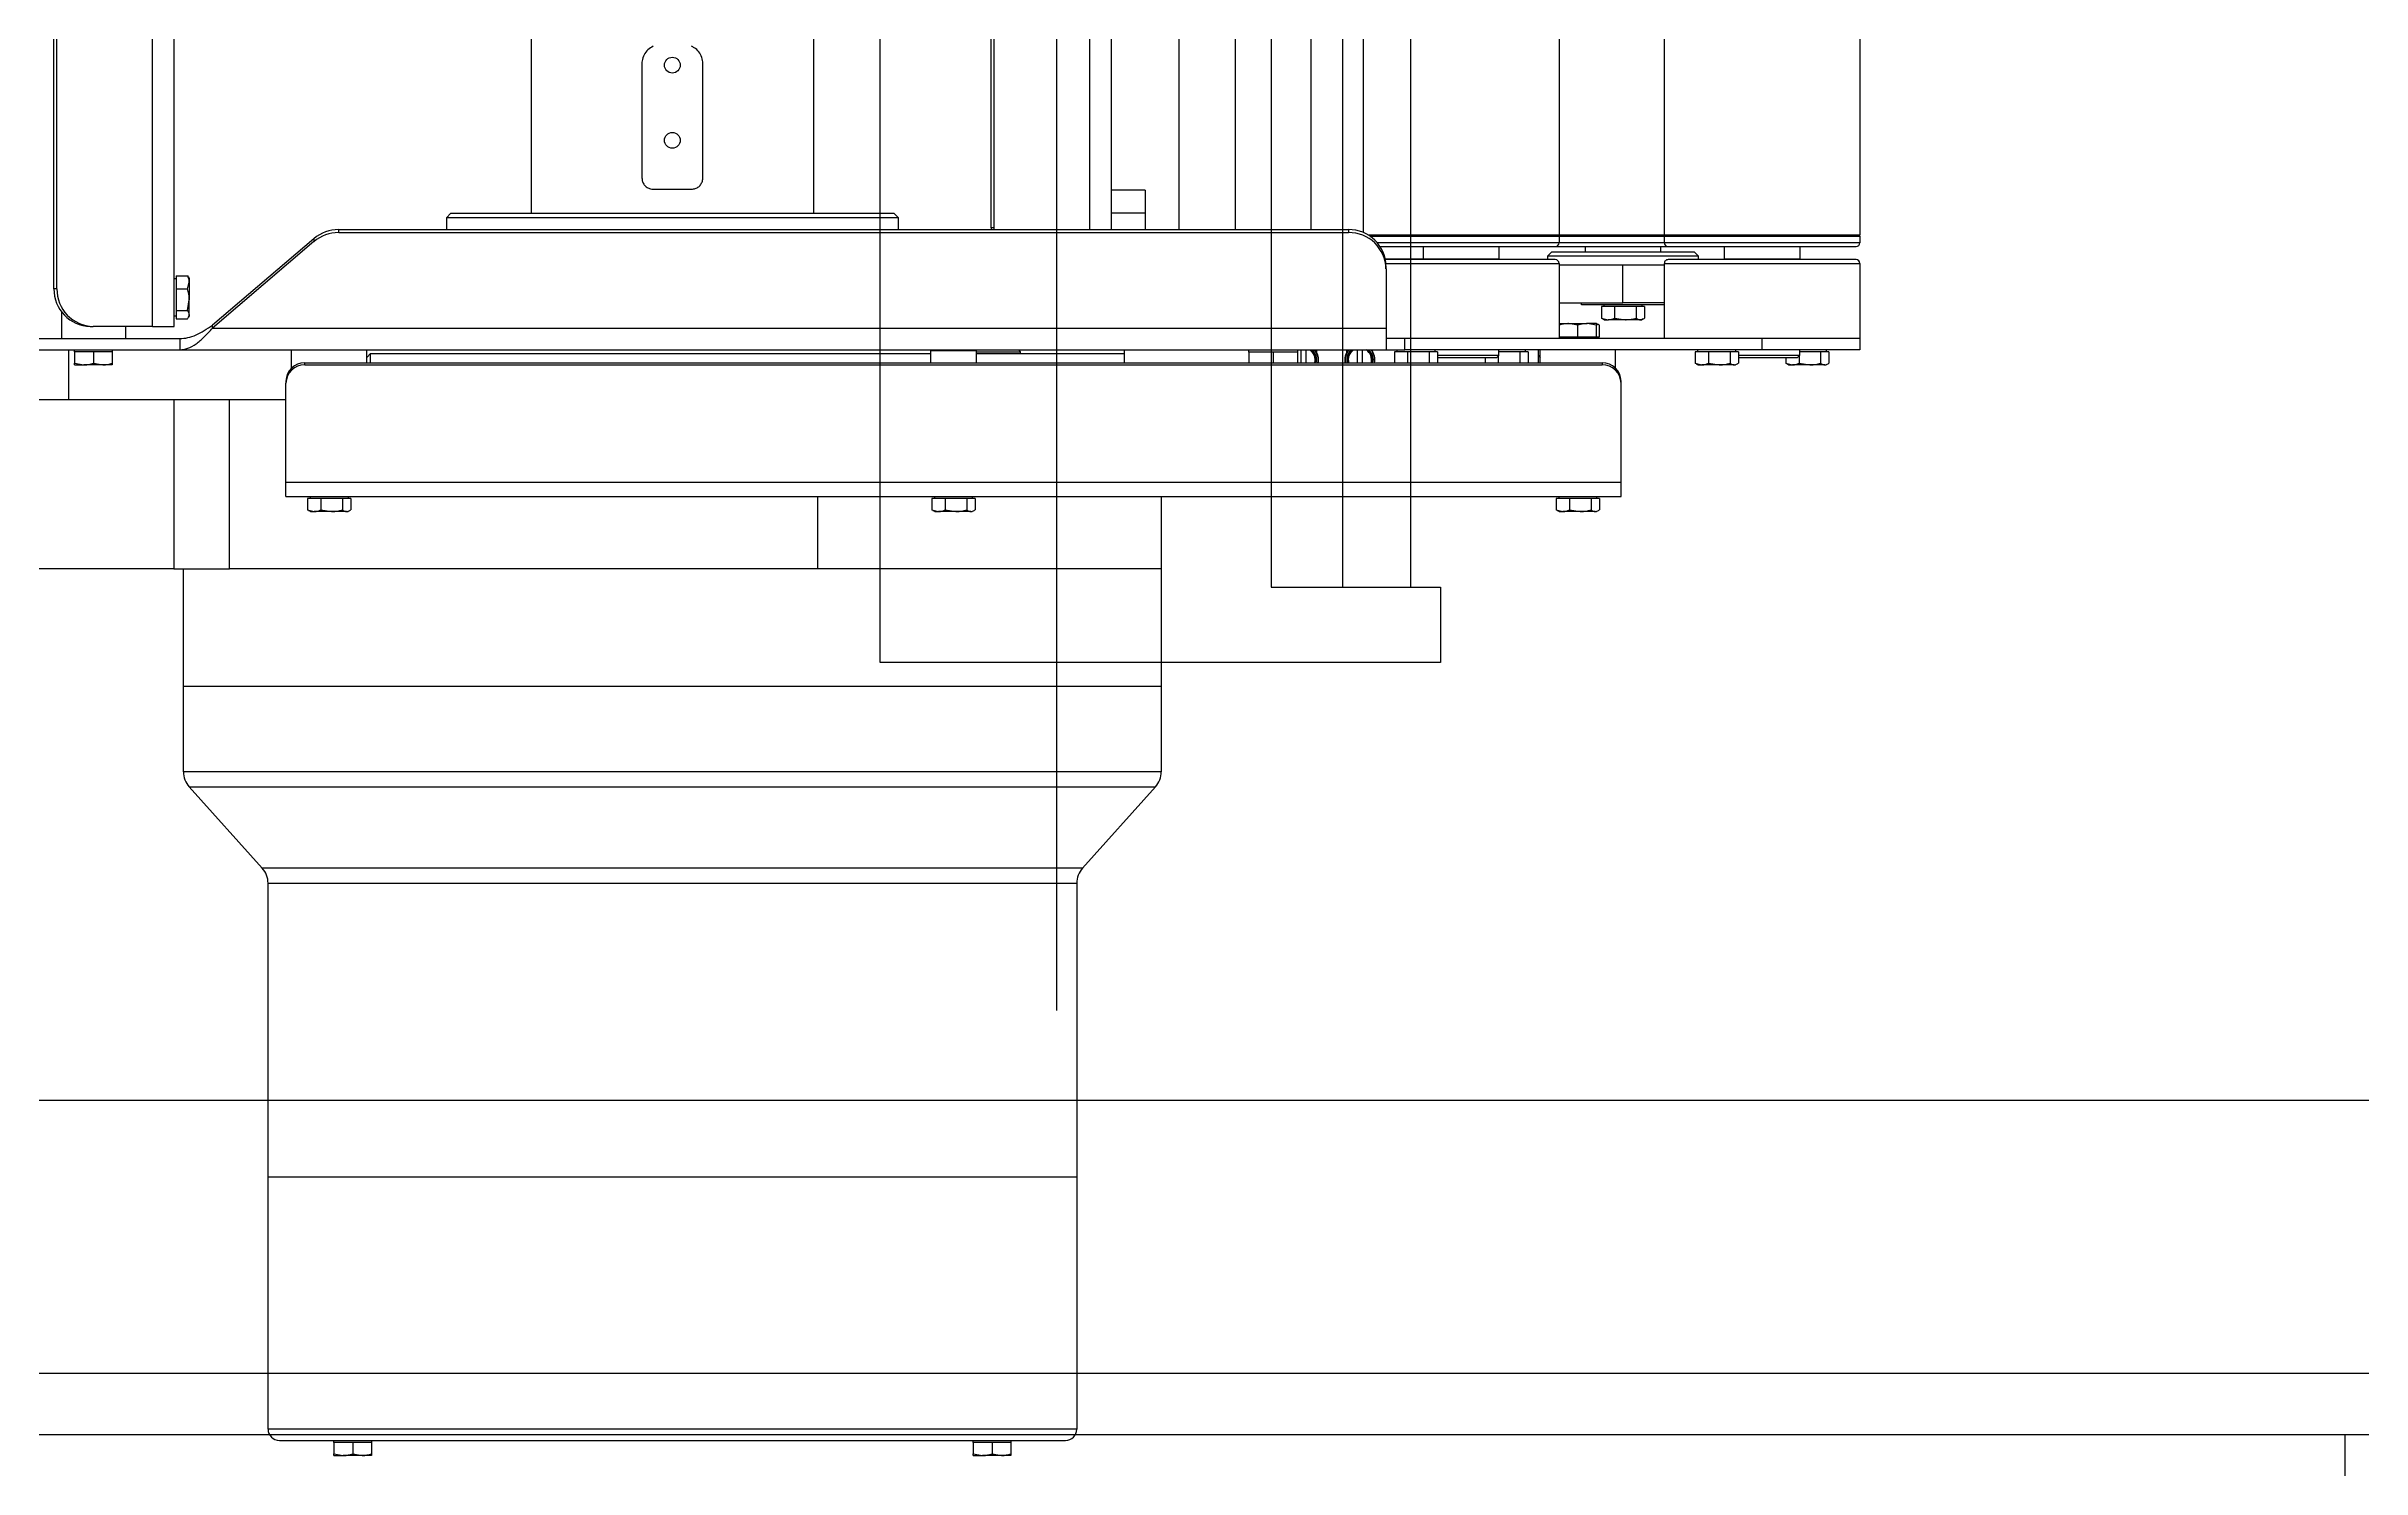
# Model space of a CAD drawing. Header units: inches. Extents: x -955375 to 106222, y -96450 to 64845.
# Drawn here: x 16684 to 17300, y 26642 to 27020 of the extents above; entities that cross this region are included whole.
import ezdxf

# ---------------------------------------------------------------- set-up
doc = ezdxf.new("R2010")
doc.units = ezdxf.units.IN
doc.header["$MEASUREMENT"] = 0
doc.linetypes.add('CONTINUA', pattern=[0])
doc.layers.add('ACHUTECH', color=24, linetype='Continuous', lineweight=18)
doc.layers.add('DIBUJO', color=2, linetype='Continuous')
doc.layers.add('P-EQUIPO NUEVO', color=134, linetype='Continuous')
doc.styles.get("Standard").update_dxf_attribs({"font": 'isocp2.shx'})
doc.dimstyles.new('SUPERPEQUEÑA', dxfattribs={"dimtxt": 0.1, "dimasz": 0.05, "dimexe": 0.1, "dimexo": 0.15, "dimgap": 0.05, "dimtad": 1, "dimzin": 0, "dimdsep": 46, "dimtxsty": 'Standard', "dimblk1": 'CRUZZ', "dimblk2": 'CRUZZ', "dimsah": 1, "dimcen": 0.03, "dimse1": 1, "dimse2": 1, "dimclrd": 109, "dimclre": 4, "dimclrt": 173, "dimadec": 0, "dimazin": 0, "dimtfac": 1, "dimtix": 1, "dimtmove": 1, "dimatfit": 3, "dimldrblk": 'CRUZZ', "dimfxl": 1, "dimtolj": 1, "dimtzin": 0, "dimlwd": -1, "dimarcsym": 0})

# ---------------------------------------------------------------- blocks, each defined once
blk = doc.blocks.new('CRUZ')
at = {"layer": 'DIBUJO', "color": 7, "lineweight": -3}
for p, q in [((-0.2, 0), (0.2, 0)), ((0, 0.2), (0, -0.2))]:
    blk.add_line(p, q, dxfattribs=at)
at = {"layer": 'DIBUJO', "color": 7, "lineweight": -3, "const_width": 0.05}
blk.add_lwpolyline([(0, 0, 1), (0, 0, 1)], format="xyb", close=True, dxfattribs=at)
blk = doc.blocks.new('CRUZZ')
at = {"layer": 'DIBUJO', "color": 3, "xscale": 10, "yscale": 10, "zscale": 10}
blk.add_blockref('CRUZ', (0, 0), dxfattribs=at)
blk = doc.blocks.new('*D185')
at = {"layer": 'ACHUTECH', "color": 7, "ltscale": 500, "transparency": 16777216}
blk.add_line((5118.65, 54499.15), (5118.65, 25409.93), dxfattribs=at)
at = {"layer": 'Defpoints', "color": 0, "linetype": 'CONTINUA', "ltscale": 500, "transparency": 16777216}
for p in [(26169.23, 54499.2), (5118.65, 25409.88), (6592.24, 25409.88)]:
    blk.add_point(p, dxfattribs=at)
at = {"layer": 'ACHUTECH', "color": 7, "linetype": 'CONTINUA', "ltscale": 500, "transparency": 16777216, "xscale": 0.05, "yscale": 0.05, "zscale": 0.05}
for p, rotation in [((5118.65, 54499.2), 90), ((5118.65, 25409.88), 270)]:
    blk.add_blockref('CRUZZ', p, dxfattribs=dict(at, rotation=rotation))
at = {"layer": 'ACHUTECH', "color": 7, "linetype": 'CONTINUA', "lineweight": 13, "ltscale": 500, "transparency": 16777216, "insert": (5118.56, 39954.54), "char_height": 0.15, "attachment_point": 5, "rotation": 90}
blk.add_mtext('\\A1;29089.32', dxfattribs=at)
blk = doc.blocks.new('*D201')
at = {"layer": 'ACHUTECH', "color": 7, "ltscale": 500, "transparency": 16777216}
blk.add_line((4340.12, 59153.03), (4340.12, 15437.33), dxfattribs=at)
at = {"layer": 'Defpoints', "color": 0, "linetype": 'CONTINUA', "ltscale": 500, "transparency": 16777216}
for p in [(21639.15, 59153.08), (4340.12, 15437.28), (6285.39, 15437.28)]:
    blk.add_point(p, dxfattribs=at)
at = {"layer": 'ACHUTECH', "color": 7, "linetype": 'CONTINUA', "ltscale": 500, "transparency": 16777216, "xscale": 0.05, "yscale": 0.05, "zscale": 0.05}
for p, rotation in [((4340.12, 59153.08), 90), ((4340.12, 15437.28), 270)]:
    blk.add_blockref('CRUZZ', p, dxfattribs=dict(at, rotation=rotation))
at = {"layer": 'ACHUTECH', "color": 7, "linetype": 'CONTINUA', "lineweight": 13, "ltscale": 500, "transparency": 16777216, "insert": (4340.02, 37295.18), "char_height": 0.15, "attachment_point": 5, "rotation": 90}
blk.add_mtext('\\A1;43715.81', dxfattribs=at)
blk = doc.blocks.new('termoformadora 2')
for p, q in [((131979.67, -8623.36), (131979.67, -8313.36)), ((132334.39, -8617.86), (132336.89, -8617.86)), ((132334.39, -8621.36), (132334.39, -8618.31)), ((132336.89, -8617.86), (132341.89, -8617.86)), ((132339.39, -8618.31), (132336.89, -8617.86)), ((132339.39, -8621.36), (132339.39, -8618.31)), ((132344.39, -8618.31), (132341.89, -8617.86)), ((132344.39, -8617.86), (132341.89, -8617.86)), ((132344.39, -8621.36), (132344.39, -8618.31)), ((132504.39, -8617.86), (132506.89, -8617.86)), ((132504.39, -8621.36), (132504.39, -8618.31)), ((132506.89, -8617.86), (132511.89, -8617.86)), ((132509.39, -8618.31), (132506.89, -8617.86)), ((132509.39, -8621.36), (132509.39, -8618.31)), ((132514.39, -8618.31), (132511.89, -8617.86)), ((132514.39, -8617.86), (132511.89, -8617.86)), ((132514.39, -8621.36), (132514.39, -8618.31)), ((130227.17, -8623.36), (132727.17, -8623.36)), ((132316.89, -8691.86), (132316.89, -8624.86)), ((132316.89, -8624.86), (132531.89, -8624.86)), ((132528.89, -8621.86), (132319.89, -8621.86)), ((132334.39, -8621.86), (132334.39, -8621.36)), ((132334.39, -8621.36), (132336.89, -8621.36)), ((132336.89, -8621.36), (132339.39, -8621.36)), ((132339.39, -8621.36), (132341.89, -8621.36)), ((132341.89, -8621.36), (132344.39, -8621.36)), ((132344.39, -8621.36), (132344.39, -8621.86)), ((132504.39, -8621.86), (132504.39, -8621.36)), ((132504.39, -8621.36), (132506.89, -8621.36)), ((132506.89, -8621.36), (132509.39, -8621.36)), ((132509.39, -8621.36), (132511.89, -8621.36)), ((132511.89, -8621.36), (132514.39, -8621.36)), ((132514.39, -8621.36), (132514.39, -8621.86)), ((132531.89, -8624.86), (132531.89, -8691.86)), ((130227.17, -8639.64), (132727.17, -8639.64)), ((132316.89, -8770.06), (132316.89, -8691.86)), ((132316.89, -8691.86), (132531.89, -8691.86)), ((132531.89, -8691.86), (132531.89, -8770.06)), ((132727.17, -8712.36), (130227.17, -8712.36)), ((132322.17, -8736.22), (132322.17, -9768.45)), ((132531.89, -8770.06), (132316.89, -8770.06)), ((132295.93, -8795.65), (132315.35, -8774.08)), ((132315.35, -8774.08), (132533.43, -8774.08)), ((132533.43, -8774.08), (132552.85, -8795.65)), ((132552.85, -8795.65), (132295.93, -8795.65)), ((132294.39, -8822.36), (132294.39, -8799.67)), ((132294.39, -8799.67), (132554.39, -8799.67)), ((132554.39, -8799.67), (132554.39, -8822.36)), ((132294.39, -8853.61), (132294.39, -8822.36)), ((132294.39, -8822.36), (132554.39, -8822.36)), ((132554.39, -8822.36), (132554.39, -8853.61)), ((132220.17, -8848.77), (132220.17, -8828.77)), ((132220.17, -8828.77), (132265.17, -8828.77)), ((132265.17, -8828.77), (132369.17, -8828.77)), ((132369.17, -8828.77), (132369.17, -9667.16)), ((132265.17, -8848.77), (132220.17, -8848.77)), ((132228.17, -9647.16), (132228.17, -8848.77)), ((132246.17, -9647.16), (132246.17, -8848.77)), ((132265.17, -9647.16), (132265.17, -8848.77)), ((132294.39, -8872.86), (132294.39, -8853.61)), ((132294.39, -8853.61), (132385.8, -8853.61)), ((132385.8, -8853.61), (132542.14, -8853.61)), ((132385.8, -8872.86), (132385.8, -8853.61)), ((132556.99, -8853.61), (132542.14, -8853.61)), ((132542.14, -8853.61), (132542.14, -8898.61)), ((132556.99, -8853.61), (132609.18, -8853.61)), ((132556.99, -8898.61), (132556.99, -8853.61)), ((132177.92, -8872.36), (132177.92, -8869.31)), ((132178.23, -8869.1), (132178.64, -8868.86)), ((132179.02, -8868.86), (132178.64, -8868.86)), ((132179.02, -8868.86), (132182.99, -8868.86)), ((132180.13, -8872.36), (132180.13, -8869.31)), ((132185.85, -8869.31), (132182.99, -8868.86)), ((132182.99, -8868.86), (132187.61, -8868.86)), ((132185.85, -8872.36), (132185.85, -8869.31)), ((132189.37, -8869.31), (132187.61, -8868.86)), ((132188.64, -8868.86), (132187.61, -8868.86)), ((132188.64, -8868.86), (132189.06, -8869.1)), ((132189.04, -8869.15), (132189.37, -8869.31)), ((132189.37, -8872.36), (132189.37, -8869.31)), ((132343.92, -8872.36), (132343.92, -8869.31)), ((132344.23, -8869.1), (132344.64, -8868.86)), ((132345.02, -8868.86), (132344.64, -8868.86)), ((132345.02, -8868.86), (132348.99, -8868.86)), ((132346.13, -8872.36), (132346.13, -8869.31)), ((132351.85, -8869.31), (132348.99, -8868.86)), ((132348.99, -8868.86), (132353.61, -8868.86)), ((132351.85, -8872.36), (132351.85, -8869.31)), ((132355.37, -8869.31), (132353.61, -8868.86)), ((132354.64, -8868.86), (132353.61, -8868.86)), ((132354.64, -8868.86), (132355.06, -8869.1)), ((132355.04, -8869.15), (132355.37, -8869.31)), ((132355.37, -8872.36), (132355.37, -8869.31)), ((132509.92, -8872.36), (132509.92, -8869.31)), ((132510.23, -8869.1), (132510.64, -8868.86)), ((132511.02, -8868.86), (132510.64, -8868.86)), ((132511.02, -8868.86), (132514.99, -8868.86)), ((132512.13, -8872.36), (132512.13, -8869.31)), ((132517.85, -8869.31), (132514.99, -8868.86)), ((132514.99, -8868.86), (132519.61, -8868.86)), ((132517.85, -8872.36), (132517.85, -8869.31)), ((132521.37, -8869.31), (132519.61, -8868.86)), ((132520.64, -8868.86), (132519.61, -8868.86)), ((132520.64, -8868.86), (132521.06, -8869.1)), ((132521.04, -8869.15), (132521.37, -8869.31)), ((132521.37, -8872.36), (132521.37, -8869.31)), ((132527.14, -8872.86), (132172.14, -8872.86)), ((132172.14, -8872.86), (132172.14, -8876.72)), ((132172.14, -8876.72), (132172.14, -8903.04)), ((132527.14, -8876.72), (132172.14, -8876.72)), ((132177.92, -8872.36), (132179.02, -8872.36)), ((132178.64, -8872.86), (132178.64, -8872.36)), ((132179.02, -8872.36), (132180.13, -8872.36)), ((132180.13, -8872.36), (132182.99, -8872.36)), ((132182.99, -8872.36), (132185.85, -8872.36)), ((132185.85, -8872.36), (132187.61, -8872.36)), ((132187.61, -8872.36), (132189.37, -8872.36)), ((132188.64, -8872.36), (132188.64, -8872.86)), ((132343.92, -8872.36), (132345.02, -8872.36)), ((132344.64, -8872.86), (132344.64, -8872.36)), ((132345.02, -8872.36), (132346.13, -8872.36)), ((132346.13, -8872.36), (132348.99, -8872.36)), ((132348.99, -8872.36), (132351.85, -8872.36)), ((132351.85, -8872.36), (132353.61, -8872.36)), ((132353.61, -8872.36), (132355.37, -8872.36)), ((132354.64, -8872.36), (132354.64, -8872.86)), ((132509.92, -8872.36), (132511.02, -8872.36)), ((132510.64, -8872.86), (132510.64, -8872.36)), ((132511.02, -8872.36), (132512.13, -8872.36)), ((132512.13, -8872.36), (132514.99, -8872.36)), ((132514.99, -8872.36), (132517.85, -8872.36)), ((132517.85, -8872.36), (132519.61, -8872.36)), ((132519.61, -8872.36), (132521.37, -8872.36)), ((132520.64, -8872.36), (132520.64, -8872.86)), ((132527.14, -8872.86), (132527.14, -8876.72)), ((132527.14, -8876.72), (132527.14, -8903.04)), ((132527.14, -8898.61), (132542.14, -8898.61)), ((132542.14, -8898.61), (132556.99, -8898.61)), ((132556.99, -8898.61), (132592.89, -8898.61)), ((132584.93, -8911.86), (132584.93, -8898.61)), ((132117.18, -8908.1), (132117.6, -8907.86)), ((132117.98, -8907.86), (132117.6, -8907.86)), ((132117.98, -8907.86), (132121.95, -8907.86)), ((132124.81, -8908.31), (132121.95, -8907.86)), ((132121.95, -8907.86), (132126.57, -8907.86)), ((132128.32, -8908.31), (132126.57, -8907.86)), ((132127.6, -8907.86), (132126.57, -8907.86)), ((132127.6, -8907.86), (132128.01, -8908.1)), ((132127.99, -8908.15), (132128.32, -8908.31)), ((132141.28, -8908.1), (132141.69, -8907.86)), ((132142.07, -8907.86), (132141.69, -8907.86)), ((132142.07, -8907.86), (132146.04, -8907.86)), ((132148.9, -8908.31), (132146.04, -8907.86)), ((132146.04, -8907.86), (132150.66, -8907.86)), ((132152.41, -8908.31), (132150.66, -8907.86)), ((132151.69, -8907.86), (132150.66, -8907.86)), ((132151.69, -8907.86), (132152.1, -8908.1)), ((132152.08, -8908.15), (132152.41, -8908.31)), ((132172.14, -8903.04), (132172.14, -8903.55)), ((132173.64, -8907), (132173.64, -8911.86)), ((132522.14, -8907.86), (132177.14, -8907.86)), ((132177.14, -8908.38), (132177.14, -8907.86)), ((132522.14, -8907.86), (132522.14, -8908.38)), ((132525.64, -8907), (132525.64, -8911.86)), ((132527.14, -8903.55), (132527.14, -8903.04)), ((132573.34, -8907.86), (132575.84, -8907.86)), ((132578.34, -8908.31), (132575.84, -8907.86)), ((132575.84, -8907.86), (132580.84, -8907.86)), ((132583.34, -8908.31), (132580.84, -8907.86)), ((132583.34, -8907.86), (132580.84, -8907.86)), ((132108.64, -8914.86), (132108.64, -8911.86)), ((132108.64, -8911.86), (132134.64, -8911.86)), ((132116.87, -8911.36), (132116.87, -8908.31)), ((132116.87, -8911.36), (132117.98, -8911.36)), ((132117.6, -8911.86), (132117.6, -8911.36)), ((132117.98, -8911.36), (132119.08, -8911.36)), ((132119.08, -8911.36), (132119.08, -8908.31)), ((132119.08, -8911.36), (132121.95, -8911.36)), ((132121.95, -8911.36), (132124.69, -8911.36)), ((132124.69, -8910.36), (132125.19, -8909.86)), ((132124.69, -8911.86), (132124.69, -8910.36)), ((132124.69, -8910.36), (132140.35, -8910.36)), ((132124.81, -8910.25), (132124.81, -8908.31)), ((132140.96, -8909.86), (132125.19, -8909.86)), ((132128.32, -8909.86), (132128.32, -8908.31)), ((132134.64, -8911.86), (132229.64, -8911.86)), ((132134.64, -8911.86), (132134.64, -8914.86)), ((132140.35, -8910.36), (132140.96, -8910.36)), ((132140.96, -8911.36), (132140.96, -8908.31)), ((132140.96, -8911.36), (132142.07, -8911.36)), ((132141.69, -8911.86), (132141.69, -8911.36)), ((132142.07, -8911.36), (132143.18, -8911.36)), ((132143.18, -8911.36), (132143.18, -8908.31)), ((132143.18, -8911.36), (132146.04, -8911.36)), ((132146.04, -8911.36), (132148.9, -8911.36)), ((132148.9, -8911.36), (132148.9, -8908.31)), ((132148.9, -8911.36), (132150.66, -8911.36)), ((132150.66, -8911.36), (132152.41, -8911.36)), ((132151.69, -8911.36), (132151.69, -8911.86)), ((132152.41, -8911.36), (132152.41, -8908.31)), ((132522.14, -8908.38), (132177.14, -8908.38)), ((132193.64, -8908.38), (132193.64, -8911.86)), ((132194.14, -8910.36), (132193.64, -8909.86)), ((132194.14, -8908.38), (132194.14, -8911.86)), ((132196.87, -8911.36), (132196.87, -8908.38)), ((132196.87, -8911.36), (132197.98, -8911.36)), ((132197.6, -8911.86), (132197.6, -8911.36)), ((132197.98, -8911.36), (132199.08, -8911.36)), ((132199.08, -8911.36), (132199.08, -8908.38)), ((132199.08, -8911.36), (132201.95, -8911.36)), ((132201.95, -8911.36), (132204.69, -8911.36)), ((132204.69, -8910.36), (132205.19, -8909.86)), ((132204.69, -8911.86), (132204.69, -8910.36)), ((132204.69, -8910.36), (132220.35, -8910.36)), ((132204.81, -8910.25), (132204.81, -8908.38)), ((132220.96, -8909.86), (132205.19, -8909.86)), ((132208.32, -8909.86), (132208.32, -8908.38)), ((132220.35, -8910.36), (132220.96, -8910.36)), ((132220.96, -8911.36), (132220.96, -8908.38)), ((132220.96, -8911.36), (132222.07, -8911.36)), ((132221.69, -8911.86), (132221.69, -8911.36)), ((132222.07, -8911.36), (132223.17, -8911.36)), ((132223.17, -8911.36), (132223.17, -8908.38)), ((132223.17, -8911.36), (132226.04, -8911.36)), ((132226.04, -8911.36), (132228.9, -8911.36)), ((132228.9, -8911.36), (132228.9, -8908.38)), ((132228.9, -8911.36), (132230.66, -8911.36)), ((132234.64, -8911.86), (132229.64, -8911.86)), ((132229.64, -8911.86), (132229.64, -8914.86)), ((132230.66, -8911.36), (132232.41, -8911.36)), ((132231.69, -8911.36), (132231.69, -8911.86)), ((132232.41, -8911.36), (132232.41, -8908.38)), ((132555.39, -8911.86), (132234.64, -8911.86)), ((132234.64, -8917.65), (132234.64, -8911.86)), ((132240.99, -8911.86), (132240.99, -8908.38)), ((132242.19, -8908.38), (132242.19, -8911.86)), ((132245.17, -8911.86), (132245.17, -8911.02)), ((132253.01, -8911.02), (132253.63, -8911.86)), ((132253.01, -8911.02), (132253.01, -8911.86)), ((132255.99, -8911.86), (132255.99, -8908.38)), ((132257.19, -8908.38), (132257.19, -8911.86)), ((132258.14, -8911.26), (132258.14, -8908.38)), ((132258.14, -8911.86), (132258.14, -8911.26)), ((132258.14, -8911.26), (132261.39, -8911.26)), ((132261.39, -8911.26), (132264.64, -8911.26)), ((132264.64, -8911.26), (132264.64, -8908.38)), ((132264.64, -8911.26), (132267.89, -8911.26)), ((132267.89, -8911.26), (132271.14, -8911.26)), ((132271.14, -8911.26), (132271.14, -8908.38)), ((132271.14, -8911.26), (132271.14, -8911.86)), ((132304.14, -8908.38), (132304.14, -8911.86)), ((132343.64, -8910.86), (132304.14, -8910.86)), ((132331.89, -8911.36), (132331.89, -8910.86)), ((132332.39, -8911.86), (132331.89, -8911.36)), ((132343.64, -8911.36), (132331.89, -8911.36)), ((132343.64, -8911.66), (132343.64, -8908.38)), ((132343.84, -8911.86), (132343.64, -8911.66)), ((132355.64, -8911.66), (132343.64, -8911.66)), ((132355.64, -8911.66), (132355.44, -8911.86)), ((132355.64, -8908.38), (132355.64, -8911.66)), ((132504.64, -8910.86), (132355.64, -8910.86)), ((132504.64, -8908.38), (132504.64, -8910.86)), ((132505.64, -8909.86), (132504.64, -8910.86)), ((132505.64, -8908.38), (132505.64, -8911.86)), ((132555.39, -8914.86), (132555.39, -8911.86)), ((132633.51, -8911.86), (132555.39, -8911.86)), ((132573.34, -8911.36), (132573.34, -8908.31)), ((132573.34, -8911.86), (132573.34, -8911.36)), ((132573.34, -8911.36), (132575.84, -8911.36)), ((132575.84, -8911.36), (132578.34, -8911.36)), ((132578.34, -8911.36), (132578.34, -8908.31)), ((132578.34, -8911.36), (132580.84, -8911.36)), ((132580.84, -8911.36), (132583.34, -8911.36)), ((132583.34, -8911.36), (132583.34, -8908.31)), ((132583.34, -8911.36), (132583.34, -8911.86)), ((132108.64, -8934.86), (132108.64, -8914.86)), ((132108.64, -8914.86), (132134.64, -8914.86)), ((132134.64, -8914.86), (132229.64, -8914.86)), ((132160.64, -8914.86), (132160.64, -8934.86)), ((132165.92, -8923.36), (132165.92, -8920.31)), ((132166.23, -8920.1), (132166.64, -8919.86)), ((132167.02, -8919.86), (132166.64, -8919.86)), ((132167.02, -8919.86), (132170.99, -8919.86)), ((132168.13, -8923.36), (132168.13, -8920.31)), ((132173.85, -8920.31), (132170.99, -8919.86)), ((132170.99, -8919.86), (132175.61, -8919.86)), ((132173.85, -8923.36), (132173.85, -8920.31)), ((132177.37, -8920.31), (132175.61, -8919.86)), ((132176.64, -8919.86), (132175.61, -8919.86)), ((132176.64, -8919.86), (132177.06, -8920.1)), ((132177.04, -8920.15), (132177.37, -8920.31)), ((132177.37, -8923.36), (132177.37, -8920.31)), ((132178.64, -8915.36), (132177.92, -8915.36)), ((132177.92, -8915.36), (132177.92, -8918.42)), ((132178.64, -8918.86), (132178.23, -8918.63)), ((132178.64, -8915.36), (132178.64, -8914.86)), ((132181.14, -8915.36), (132178.64, -8915.36)), ((132178.64, -8915.36), (132178.64, -8918.42)), ((132178.64, -8918.42), (132181.14, -8918.86)), ((132178.64, -8918.86), (132181.14, -8918.86)), ((132183.64, -8915.36), (132181.14, -8915.36)), ((132186.14, -8918.86), (132181.14, -8918.86)), ((132186.14, -8915.36), (132183.64, -8915.36)), ((132183.64, -8915.36), (132183.64, -8918.42)), ((132183.64, -8918.42), (132186.14, -8918.86)), ((132188.64, -8915.36), (132186.14, -8915.36)), ((132188.64, -8918.86), (132186.14, -8918.86)), ((132188.64, -8934.86), (132188.64, -8914.86)), ((132229.64, -8914.86), (132234.64, -8914.86)), ((132234.64, -8933.41), (132234.64, -8917.65)), ((132546.68, -8917.65), (132234.64, -8917.65)), ((132519.73, -8940.65), (132546.68, -8917.65)), ((132519.73, -8941.42), (132546.68, -8918.42)), ((132546.68, -8917.65), (132546.68, -8918.42)), ((132552.84, -8920.86), (132553.08, -8920.45)), ((132556.34, -8920.14), (132553.29, -8920.14)), ((132633.51, -8914.86), (132555.39, -8914.86)), ((132556.34, -8921.25), (132556.34, -8920.14)), ((132556.84, -8918.11), (132556.84, -9239.86)), ((132562.62, -8918.11), (132556.84, -8918.11)), ((132562.62, -8918.11), (132578.38, -8918.11)), ((132562.62, -8918.11), (132562.62, -9239.86)), ((132569.84, -8918.11), (132569.84, -8914.86)), ((132579.16, -8918.11), (132578.38, -8918.11)), ((132586.84, -8922.05), (132586.84, -8914.86)), ((132160.64, -8923.86), (132175.86, -8923.86)), ((132160.64, -8924.36), (132171.64, -8924.36)), ((132165.92, -8923.36), (132167.02, -8923.36)), ((132166.64, -8923.86), (132166.64, -8923.36)), ((132167.02, -8923.36), (132168.13, -8923.36)), ((132168.13, -8923.36), (132170.99, -8923.36)), ((132170.99, -8923.36), (132173.85, -8923.36)), ((132188.64, -8924.36), (132171.64, -8924.36)), ((132171.64, -8924.36), (132171.64, -8934.36)), ((132173.85, -8923.36), (132175.61, -8923.36)), ((132175.61, -8923.36), (132177.37, -8923.36)), ((132175.86, -8923.86), (132182.64, -8923.86)), ((132176.64, -8923.36), (132176.64, -8923.86)), ((132182.64, -8923.86), (132182.64, -8924.36)), ((132552.84, -8921.25), (132552.84, -8920.86)), ((132552.84, -8921.25), (132552.84, -8925.21)), ((132553.29, -8922.35), (132552.84, -8925.21)), ((132552.84, -8929.83), (132552.84, -8925.21)), ((132556.34, -8922.35), (132553.29, -8922.35)), ((132556.34, -8920.86), (132556.84, -8920.86)), ((132556.34, -8922.35), (132556.34, -8921.25)), ((132556.34, -8925.21), (132556.34, -8922.35)), ((132556.34, -8928.08), (132556.34, -8925.21)), ((132553.29, -8928.08), (132552.84, -8929.83)), ((132552.84, -8930.86), (132552.84, -8929.83)), ((132553.08, -8931.28), (132552.84, -8930.86)), ((132553.29, -8931.59), (132553.13, -8931.26)), ((132556.34, -8928.08), (132553.29, -8928.08)), ((132556.34, -8931.59), (132553.29, -8931.59)), ((132556.34, -8929.83), (132556.34, -8928.08)), ((132556.34, -8931.59), (132556.34, -8929.83)), ((132556.84, -8930.86), (132556.34, -8930.86)), ((132588.04, -8928.11), (132588.04, -9566.61)), ((132588.04, -8928.11), (132588.82, -8928.11)), ((132588.82, -8928.11), (132588.82, -9566.61)), ((132160.64, -8934.86), (132108.64, -8934.86)), ((132109.64, -8935.86), (132159.64, -8935.86)), ((132124.64, -8935.96), (132124.74, -8935.86)), ((132124.64, -8939.36), (132124.64, -8935.96)), ((132124.64, -8935.96), (132144.64, -8935.96)), ((132144.54, -8935.86), (132144.64, -8935.96)), ((132144.64, -8935.96), (132144.64, -8939.36)), ((132151.64, -8936.86), (132151.64, -8935.86)), ((132152.64, -8937.86), (132151.64, -8936.86)), ((132191.64, -8936.86), (132151.64, -8936.86)), ((132152.64, -8937.86), (132190.64, -8937.86)), ((132160.64, -8934.36), (132171.64, -8934.36)), ((132161.64, -8939.36), (132161.64, -8937.86)), ((132171.64, -8934.36), (132188.64, -8934.36)), ((132181.64, -8937.86), (132181.64, -8939.36)), ((132234.67, -8934.86), (132188.64, -8934.86)), ((132189.64, -8935.86), (132234.8, -8935.86)), ((132191.64, -8936.86), (132190.64, -8937.86)), ((132191.64, -8935.86), (132191.64, -8936.86)), ((132204.64, -8935.96), (132204.74, -8935.86)), ((132204.64, -8939.36), (132204.64, -8935.96)), ((132204.64, -8935.96), (132224.64, -8935.96)), ((132224.54, -8935.86), (132224.64, -8935.96)), ((132224.64, -8935.96), (132224.74, -8935.86)), ((132224.64, -8935.96), (132224.64, -8939.36)), ((132224.64, -8935.96), (132234.81, -8935.96)), ((132234.64, -8933.41), (132234.64, -8934.18)), ((132108.64, -8942.06), (132108.64, -8940.36)), ((132108.64, -8940.36), (132160.64, -8940.36)), ((132108.94, -8942.36), (132108.64, -8942.06)), ((132160.64, -8942.06), (132108.64, -8942.06)), ((132108.64, -9552.36), (132108.64, -8942.36)), ((132108.64, -8942.36), (132160.64, -8942.36)), ((132159.64, -8939.36), (132109.64, -8939.36)), ((132189.64, -8939.36), (132159.64, -8939.36)), ((132160.64, -8942.06), (132160.34, -8942.36)), ((132160.64, -8940.36), (132160.64, -8942.06)), ((132160.64, -8940.36), (132188.64, -8940.36)), ((132188.64, -8942.06), (132160.64, -8942.06)), ((132160.64, -8942.36), (132160.64, -9552.36)), ((132160.64, -8942.36), (132188.64, -8942.36)), ((132188.64, -8942.06), (132188.64, -8940.36)), ((132188.64, -8940.36), (132236.96, -8940.36)), ((132188.94, -8942.36), (132188.64, -8942.06)), ((132238.86, -8942.06), (132188.64, -8942.06)), ((132188.64, -9552.36), (132188.64, -8942.36)), ((132188.64, -8942.36), (132239.33, -8942.36)), ((132236.2, -8939.36), (132189.64, -8939.36)), ((132240.64, -8943.04), (132240.64, -9551.69)), ((132513.11, -8943.07), (132244.64, -8943.07)), ((132244.64, -8943.84), (132244.64, -8943.07)), ((132513.11, -8943.84), (132244.64, -8943.84)), ((132254.64, -9550.89), (132254.64, -8943.84)), ((132274.64, -8943.84), (132274.64, -9550.89)), ((132289.64, -8943.84), (132289.64, -9224.06)), ((132298.64, -8948.26), (132298.64, -8943.84)), ((132307.64, -8943.84), (132307.64, -9550.89)), ((132313.42, -8943.84), (132313.42, -9550.89)), ((132338.83, -8943.84), (132338.84, -8944.36)), ((132338.84, -8944.36), (132338.84, -9550.36)), ((132338.84, -8944.36), (132339.62, -8944.36)), ((132339.62, -8944.36), (132339.61, -8943.84)), ((132339.62, -8944.36), (132339.62, -9550.36)), ((132364.39, -8947.09), (132364.39, -8943.84)), ((132484.39, -8943.84), (132484.39, -8947.09)), ((132513.11, -8943.07), (132513.11, -8943.84)), ((132519.73, -8941.42), (132519.73, -8940.65)), ((132298.64, -8954.36), (132298.64, -8948.26)), ((132298.64, -8948.26), (132307.64, -8948.26)), ((132365.39, -8948.09), (132364.39, -8947.09)), ((132484.39, -8947.09), (132364.39, -8947.09)), ((132365.39, -8948.09), (132483.39, -8948.09)), ((132386.89, -9243.36), (132386.89, -8948.09)), ((132461.89, -8948.09), (132461.89, -9243.36)), ((132484.39, -8947.09), (132483.39, -8948.09)), ((132298.64, -8954.36), (132307.64, -8954.36)), ((132429.49, -8954.59), (132419.29, -8954.59)), ((132416.29, -8957.59), (132416.29, -8988.01)), ((132432.49, -8988.01), (132432.49, -8957.59))]:
    blk.add_line(p, q)
for centre in [(132424.39, -8967.59), (132424.39, -8987.59)]:
    blk.add_circle(centre, 2.1)
for centre, radius, start, end in [((132319.89, -8624.86), 3, 90, 180), ((132528.89, -8624.86), 3, 0, 90), ((132310.89, -8770.06), 6, 318.01279, 0), ((132537.89, -8770.06), 6, 180, 221.98721), ((132300.39, -8799.67), 6, 138.01279, 180), ((132548.39, -8799.67), 6, 0, 41.98721), ((132177.06, -8902.95), 4.92, 181.00971, 270.97582), ((132177.06, -8903.47), 4.92, 181.00971, 270.97582), ((132522.23, -8902.95), 4.92, 269.02448, 358.98973), ((132522.23, -8903.47), 4.92, 269.02448, 358.98973), ((132241.59, -8909.26), 4, 167.25628, 220.5416), ((132241.59, -8909.26), 3.92, 166.99659, 221.53058), ((132241.59, -8909.26), 3.5, 165.39798, 227.97537), ((132241.59, -8909.26), 3.29, 164.43584, 232.24475), ((132241.59, -8909.26), 3.09, 163.40396, 237.31208), ((132241.59, -8909.26), 3.09, 302.68792, 16.59604), ((132241.59, -8909.26), 3.29, 307.75525, 15.56416), ((132241.59, -8909.26), 3.5, 312.02463, 14.60202), ((132241.59, -8909.26), 3.92, 318.48471, 12.99942), ((132256.59, -8909.26), 3.92, 167.00058, 221.51529), ((132256.59, -8909.26), 3.92, 166.99659, 221.53058), ((132256.59, -8909.26), 3.5, 165.39798, 227.97537), ((132256.59, -8909.26), 3.29, 164.43584, 232.24475), ((132256.59, -8909.26), 3.09, 163.40396, 237.31208), ((132578.21, -8927.95), 9.83, 359.0241, 88.99002), ((132578.99, -8927.95), 9.83, 359.0241, 88.99002), ((132109.64, -8934.86), 1, 180, 270), ((132159.64, -8934.86), 1, 270, 0), ((132189.64, -8934.86), 1, 180, 270), ((132244.48, -8933.23), 9.83, 181.01029, 270.97567), ((132244.48, -8934.01), 9.83, 181.01011, 270.97585), ((132109.64, -8940.36), 1, 90, 180), ((132159.64, -8940.36), 1, 0, 90), ((132189.64, -8940.36), 1, 90, 180), ((132513.13, -8932.86), 10.2, 269.8712, 310.28955), ((132513.13, -8933.64), 10.2, 269.87043, 310.29032)]:
    blk.add_arc(centre, radius, start, end)
for points, knots in [([(132336.89, -8617.86), (132336.83, -8617.87), (132335.99, -8617.87), (132335.16, -8618.1), (132334.39, -8618.31)], [0, 0, 0, 0, 0.0702, 1, 1, 1, 1]), ([(132334.39, -8618.31), (132334.39, -8618.13), (132334.39, -8617.89), (132334.39, -8617.87), (132334.39, -8617.86)], [0, 0, 0, 0, 0.768151, 1, 1, 1, 1]), ([(132341.89, -8617.86), (132341.83, -8617.87), (132340.99, -8617.87), (132340.16, -8618.1), (132339.39, -8618.31)], [0, 0, 0, 0, 0.0702, 1, 1, 1, 1]), ([(132344.39, -8617.86), (132344.39, -8617.87), (132344.39, -8617.89), (132344.39, -8618.13), (132344.39, -8618.31)], [0, 0, 0, 0, 0.231849, 1, 1, 1, 1]), ([(132506.89, -8617.86), (132506.83, -8617.87), (132505.99, -8617.87), (132505.16, -8618.1), (132504.39, -8618.31)], [0, 0, 0, 0, 0.0702, 1, 1, 1, 1]), ([(132504.39, -8618.31), (132504.39, -8618.13), (132504.39, -8617.89), (132504.39, -8617.87), (132504.39, -8617.86)], [0, 0, 0, 0, 0.768151, 1, 1, 1, 1]), ([(132511.89, -8617.86), (132511.83, -8617.87), (132510.99, -8617.87), (132510.16, -8618.1), (132509.39, -8618.31)], [0, 0, 0, 0, 0.0702, 1, 1, 1, 1]), ([(132514.39, -8617.86), (132514.39, -8617.87), (132514.39, -8617.89), (132514.39, -8618.13), (132514.39, -8618.31)], [0, 0, 0, 0, 0.231849, 1, 1, 1, 1]), ([(132179.02, -8868.86), (132178.73, -8868.92), (132178.35, -8868.99), (132177.99, -8869.26), (132177.92, -8869.31)], [0, 0, 0, 0, 0.788998, 1, 1, 1, 1]), ([(132180.13, -8869.31), (132179.85, -8869.13), (132179.48, -8868.89), (132179.11, -8868.87), (132179.02, -8868.86)], [0, 0, 0, 0, 0.768151, 1, 1, 1, 1]), ([(132182.99, -8868.86), (132182.92, -8868.87), (132181.96, -8868.87), (132181.01, -8869.1), (132180.13, -8869.31)], [0, 0, 0, 0, 0.070203, 1, 1, 1, 1]), ([(132187.61, -8868.86), (132187.57, -8868.87), (132186.98, -8868.87), (132186.39, -8869.1), (132185.85, -8869.31)], [0, 0, 0, 0, 0.070201, 1, 1, 1, 1]), ([(132345.02, -8868.86), (132344.73, -8868.92), (132344.35, -8868.99), (132343.99, -8869.26), (132343.92, -8869.31)], [0, 0, 0, 0, 0.788998, 1, 1, 1, 1]), ([(132346.13, -8869.31), (132345.85, -8869.13), (132345.48, -8868.89), (132345.11, -8868.87), (132345.02, -8868.86)], [0, 0, 0, 0, 0.768151, 1, 1, 1, 1]), ([(132348.99, -8868.86), (132348.92, -8868.87), (132347.96, -8868.87), (132347.01, -8869.1), (132346.13, -8869.31)], [0, 0, 0, 0, 0.0702, 1, 1, 1, 1]), ([(132353.61, -8868.86), (132353.57, -8868.87), (132352.98, -8868.87), (132352.39, -8869.1), (132351.85, -8869.31)], [0, 0, 0, 0, 0.070197, 1, 1, 1, 1]), ([(132511.02, -8868.86), (132510.73, -8868.92), (132510.35, -8868.99), (132509.99, -8869.26), (132509.92, -8869.31)], [0, 0, 0, 0, 0.788998, 1, 1, 1, 1]), ([(132512.13, -8869.31), (132511.85, -8869.13), (132511.48, -8868.89), (132511.11, -8868.87), (132511.02, -8868.86)], [0, 0, 0, 0, 0.768151, 1, 1, 1, 1]), ([(132514.99, -8868.86), (132514.92, -8868.87), (132513.96, -8868.87), (132513.01, -8869.1), (132512.13, -8869.31)], [0, 0, 0, 0, 0.070201, 1, 1, 1, 1]), ([(132519.61, -8868.86), (132519.57, -8868.87), (132518.98, -8868.87), (132518.39, -8869.1), (132517.85, -8869.31)], [0, 0, 0, 0, 0.070201, 1, 1, 1, 1]), ([(132117.98, -8907.86), (132117.68, -8907.92), (132117.31, -8907.99), (132116.95, -8908.26), (132116.87, -8908.31)], [0, 0, 0, 0, 0.789003, 1, 1, 1, 1]), ([(132119.08, -8908.31), (132118.8, -8908.13), (132118.44, -8907.89), (132118.07, -8907.87), (132117.98, -8907.86)], [0, 0, 0, 0, 0.768153, 1, 1, 1, 1]), ([(132121.95, -8907.86), (132121.88, -8907.87), (132120.91, -8907.87), (132119.97, -8908.1), (132119.08, -8908.31)], [0, 0, 0, 0, 0.070201, 1, 1, 1, 1]), ([(132126.57, -8907.86), (132126.52, -8907.87), (132125.93, -8907.87), (132125.35, -8908.1), (132124.81, -8908.31)], [0, 0, 0, 0, 0.070202, 1, 1, 1, 1]), ([(132142.07, -8907.86), (132141.77, -8907.92), (132141.4, -8907.99), (132141.04, -8908.26), (132140.96, -8908.31)], [0, 0, 0, 0, 0.788995, 1, 1, 1, 1]), ([(132143.18, -8908.31), (132142.89, -8908.13), (132142.53, -8907.89), (132142.16, -8907.87), (132142.07, -8907.86)], [0, 0, 0, 0, 0.768154, 1, 1, 1, 1]), ([(132146.04, -8907.86), (132145.97, -8907.87), (132145, -8907.87), (132144.06, -8908.1), (132143.18, -8908.31)], [0, 0, 0, 0, 0.070202, 1, 1, 1, 1]), ([(132150.66, -8907.86), (132150.61, -8907.87), (132150.02, -8907.87), (132149.44, -8908.1), (132148.9, -8908.31)], [0, 0, 0, 0, 0.070204, 1, 1, 1, 1]), ([(132575.84, -8907.86), (132575.78, -8907.87), (132574.94, -8907.87), (132574.11, -8908.1), (132573.34, -8908.31)], [0, 0, 0, 0, 0.070202, 1, 1, 1, 1]), ([(132573.34, -8908.31), (132573.34, -8908.13), (132573.34, -8907.89), (132573.34, -8907.87), (132573.34, -8907.86)], [0, 0, 0, 0, 0.768146, 1, 1, 1, 1]), ([(132580.84, -8907.86), (132580.78, -8907.87), (132579.94, -8907.87), (132579.11, -8908.1), (132578.34, -8908.31)], [0, 0, 0, 0, 0.070202, 1, 1, 1, 1]), ([(132583.34, -8907.86), (132583.34, -8907.87), (132583.34, -8907.89), (132583.34, -8908.13), (132583.34, -8908.31)], [0, 0, 0, 0, 0.231854, 1, 1, 1, 1]), ([(132244.52, -8911.86), (132244.6, -8911.8), (132244.91, -8911.54), (132245.06, -8911.24), (132245.17, -8911.02)], [0, 0, 0, 0, 0.251106, 1, 1, 1, 1]), ([(132245.17, -8911.02), (132245.26, -8910.85), (132245.42, -8910.51), (132245.59, -8909.81), (132245.63, -8909.07), (132245.54, -8908.61), (132245.5, -8908.38)], [0, 0, 0, 0, 0.253405, 0.506768, 0.757559, 1, 1, 1, 1]), ([(132252.7, -8908.38), (132252.67, -8908.5), (132252.58, -8908.83), (132252.56, -8909.47), (132252.67, -8910.2), (132252.86, -8910.72), (132252.98, -8910.95), (132253.01, -8911.02)], [0, 0, 0, 0, 0.129475, 0.379166, 0.634082, 0.886953, 1, 1, 1, 1]), ([(132555.39, -8911.86), (132554.67, -8911.95), (132553.22, -8912.11), (132551.04, -8913.38), (132548.86, -8915.24), (132547.41, -8916.84), (132546.68, -8917.65)], [0, 0, 0, 0, 0.250001, 0.5, 0.75, 1, 1, 1, 1]), ([(132167.02, -8919.86), (132166.73, -8919.92), (132166.35, -8919.99), (132165.99, -8920.26), (132165.92, -8920.31)], [0, 0, 0, 0, 0.789, 1, 1, 1, 1]), ([(132168.13, -8920.31), (132167.85, -8920.13), (132167.49, -8919.89), (132167.11, -8919.87), (132167.02, -8919.86)], [0, 0, 0, 0, 0.76815, 1, 1, 1, 1]), ([(132170.99, -8919.86), (132170.92, -8919.87), (132169.96, -8919.87), (132169.01, -8920.1), (132168.13, -8920.31)], [0, 0, 0, 0, 0.070191, 1, 1, 1, 1]), ([(132175.61, -8919.86), (132175.57, -8919.87), (132174.98, -8919.87), (132174.39, -8920.1), (132173.85, -8920.31)], [0, 0, 0, 0, 0.070199, 1, 1, 1, 1]), ([(132177.92, -8918.42), (132177.99, -8918.48), (132178.23, -8918.65), (132178.48, -8918.7), (132178.64, -8918.74)], [0, 0, 0, 0, 0.321159, 1, 1, 1, 1]), ([(132178.64, -8918.86), (132178.64, -8918.86), (132178.64, -8918.84), (132178.64, -8918.6), (132178.64, -8918.42)], [0, 0, 0, 0, 0.231844, 1, 1, 1, 1]), ([(132181.14, -8918.86), (132181.2, -8918.86), (132182.05, -8918.86), (132182.87, -8918.63), (132183.64, -8918.42)], [0, 0, 0, 0, 0.070202, 1, 1, 1, 1]), ([(132186.14, -8918.86), (132186.2, -8918.86), (132187.05, -8918.86), (132187.87, -8918.63), (132188.64, -8918.42)], [0, 0, 0, 0, 0.070202, 1, 1, 1, 1]), ([(132555.39, -8914.86), (132554.67, -8914.91), (132553.22, -8915.01), (132551.04, -8915.8), (132548.86, -8916.94), (132547.41, -8917.93), (132546.68, -8918.42)], [0, 0, 0, 0, 0.250001, 0.5, 0.75, 1, 1, 1, 1]), ([(132553.29, -8920.14), (132553.23, -8920.22), (132552.97, -8920.58), (132552.9, -8920.95), (132552.84, -8921.25)], [0, 0, 0, 0, 0.211006, 1, 1, 1, 1]), ([(132552.84, -8921.25), (132552.85, -8921.33), (132552.87, -8921.71), (132553.11, -8922.07), (132553.29, -8922.35)], [0, 0, 0, 0, 0.231855, 1, 1, 1, 1]), ([(132552.84, -8925.21), (132552.84, -8925.28), (132552.85, -8926.25), (132553.08, -8927.2), (132553.29, -8928.08)], [0, 0, 0, 0, 0.070192, 1, 1, 1, 1]), ([(132552.84, -8929.83), (132552.84, -8929.87), (132552.85, -8930.47), (132553.08, -8931.05), (132553.29, -8931.59)], [0, 0, 0, 0, 0.070202, 1, 1, 1, 1]), ([(132419.29, -8954.59), (132418.95, -8954.62), (132418.27, -8954.69), (132417.36, -8955.22), (132416.69, -8955.99), (132416.34, -8956.84), (132416.31, -8957.38), (132416.29, -8957.59)], [0, 0, 0, 0, 0.21773, 0.435432, 0.653525, 0.869008, 1, 1, 1, 1]), ([(132432.49, -8957.59), (132432.46, -8957.26), (132432.4, -8956.59), (132431.9, -8955.71), (132431.15, -8955.03), (132430.31, -8954.65), (132429.73, -8954.61), (132429.49, -8954.59)], [0, 0, 0, 0, 0.209717, 0.41934, 0.631589, 0.848056, 1, 1, 1, 1]), ([(132416.29, -8988.01), (132416.35, -8988.56), (132416.45, -8989.67), (132417.29, -8991.14), (132418.31, -8992.1), (132419.05, -8992.47), (132419.29, -8992.59)], [0, 0, 0, 0, 0.285127, 0.570108, 0.858972, 1, 1, 1, 1]), ([(132429.49, -8992.59), (132429.99, -8992.31), (132430.98, -8991.76), (132432.01, -8990.36), (132432.45, -8989.04), (132432.48, -8988.24), (132432.49, -8988.01)], [0, 0, 0, 0, 0.293866, 0.587776, 0.879669, 1, 1, 1, 1])]:
    blk.add_open_spline(points, degree=3, knots=knots)

msp = doc.modelspace()

# ---------------------------------------------------------------- block references
at = {"layer": 'P-EQUIPO NUEVO', "lineweight": 0, "rotation": 180}
msp.add_blockref('termoformadora 2', (149275.079, 18027.72), dxfattribs=at)

# ---------------------------------------------------------------- dimensions: what is measured, and where the dimension line sits
at = {"layer": 'ACHUTECH', "color": 7, "linetype": 'CONTINUA', "lineweight": 13, "ltscale": 500}
for base, p1, p2, picture, middle in [((4340.116, 15437.278), (21639.15, 59153.085), (6285.39, 15437.278), '*D201', (4340.021, 37295.181)), ((5118.653, 25409.883), (26169.229, 54499.203), (6592.24, 25409.883), '*D185', (5118.558, 39954.543))]:
    dim = msp.add_linear_dim(base=base, p1=p1, p2=p2, angle=90, dimstyle='SUPERPEQUEÑA', override={"dimtxt": 0.15, "dimgap": 0.02, "dimclrd": 7, "dimclrt": 7, "dimfxl": 0.2}, dxfattribs=at)
    dim.commit()
    dim.dimension.update_dxf_attribs({"geometry": picture, "text_midpoint": middle})

doc.saveas('drawing.dxf')
